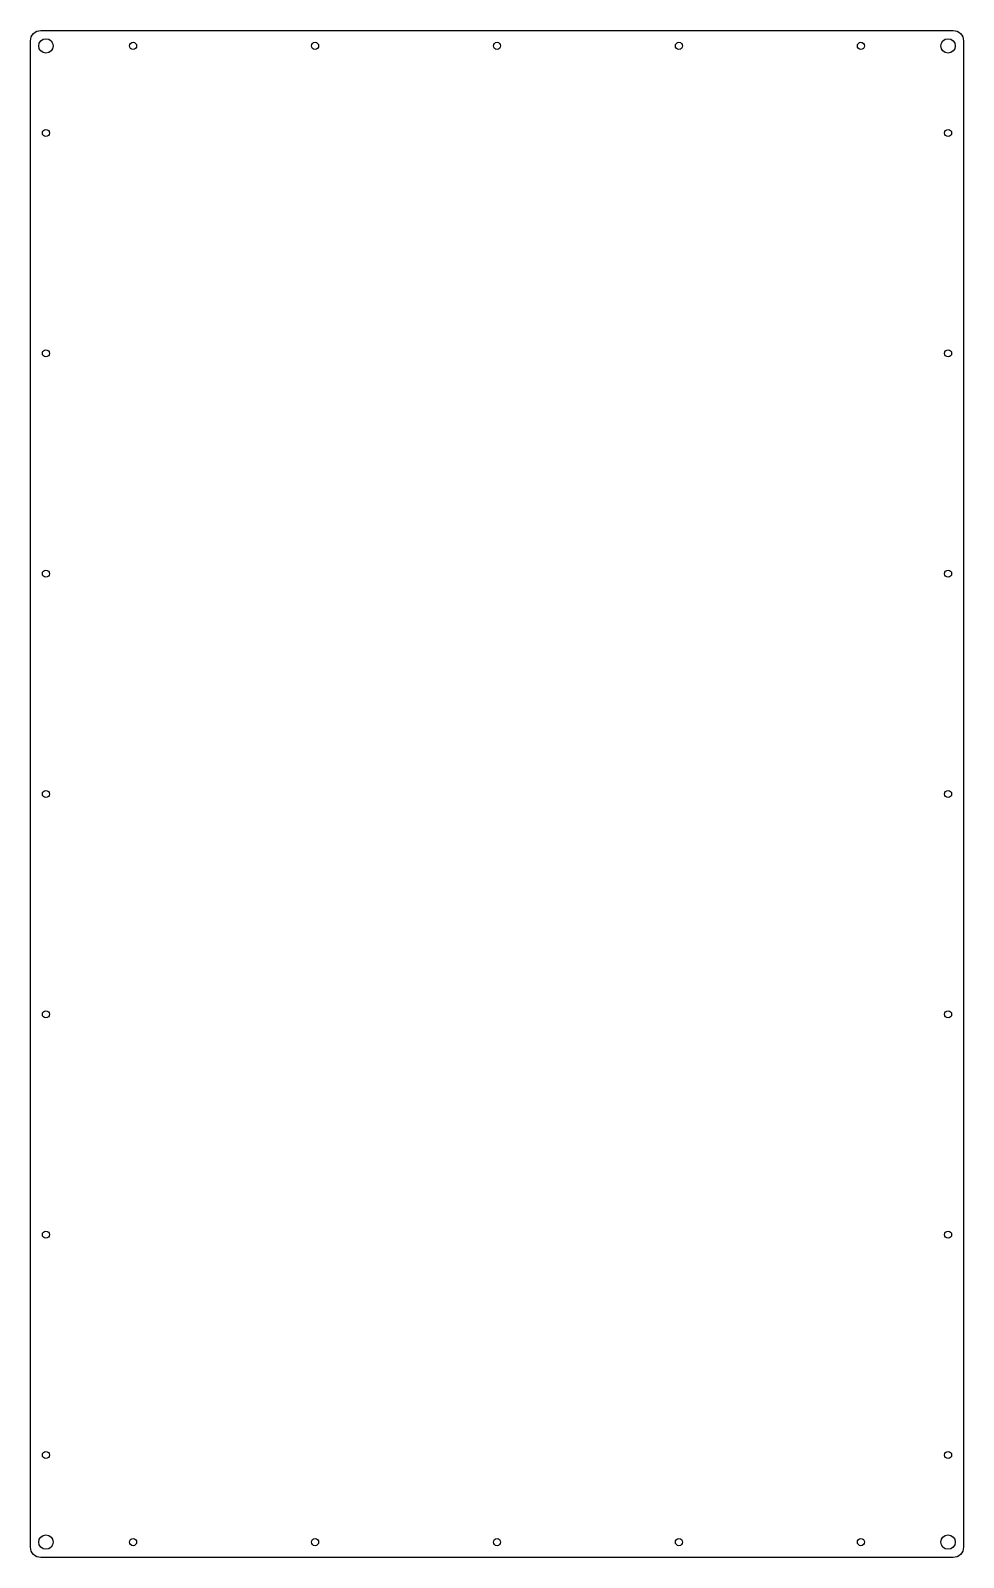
# Model space of a CAD drawing. Header units: millimetres. Extents: x -455 to 0, y 0 to 745.
import ezdxf

# ---------------------------------------------------------------- set-up
doc = ezdxf.new("R2010")
doc.units = ezdxf.units.MM
doc.layers.get('0').update_dxf_attribs({"linetype": 'CONTINUOUS'})

msp = doc.modelspace()

# ---------------------------------------------------------------- linework, layer by layer
msp.add_lwpolyline([(-450, 0, -0.414214), (-455, 5), (-455, 740, -0.414214), (-450, 745), (-5, 745, -0.414214), (0, 740), (0, 5, -0.414214), (-5, 0)], format="xyb", close=True)
msp.add_lwpolyline([(-450, 0, -0.414214), (-455, 5), (-455, 740, -0.414214), (-450, 745), (-5, 745, -0.414214), (0, 740), (0, 5, -0.414214), (-5, 0)], format="xyb", close=True)
for centre, radius in [((-447.5, 737.5), 3.5), ((-447.5, 737.5), 3.5), ((-405, 737.5), 1.75), ((-405, 737.5), 1.75), ((-316.25, 737.5), 1.75), ((-316.25, 737.5), 1.75), ((-227.5, 737.5), 1.75), ((-227.5, 737.5), 1.75), ((-138.75, 737.5), 1.75), ((-138.75, 737.5), 1.75), ((-50, 737.5), 1.75), ((-50, 737.5), 1.75), ((-7.5, 737.5), 3.5), ((-7.5, 737.5), 3.5), ((-447.5, 695), 1.75), ((-447.5, 695), 1.75), ((-7.5, 695), 1.75), ((-7.5, 695), 1.75), ((-447.5, 587.5), 1.75), ((-447.5, 587.5), 1.75), ((-7.5, 587.5), 1.75), ((-7.5, 587.5), 1.75), ((-447.5, 480), 1.75), ((-447.5, 480), 1.75), ((-7.5, 480), 1.75), ((-7.5, 480), 1.75), ((-447.5, 372.5), 1.75), ((-447.5, 372.5), 1.75), ((-7.5, 372.5), 1.75), ((-7.5, 372.5), 1.75), ((-447.5, 265), 1.75), ((-447.5, 265), 1.75), ((-7.5, 265), 1.75), ((-7.5, 265), 1.75), ((-447.5, 157.5), 1.75), ((-447.5, 157.5), 1.75), ((-7.5, 157.5), 1.75), ((-7.5, 157.5), 1.75), ((-447.5, 50), 1.75), ((-447.5, 50), 1.75), ((-7.5, 50), 1.75), ((-7.5, 50), 1.75), ((-447.5, 7.5), 3.5), ((-447.5, 7.5), 3.5), ((-405, 7.5), 1.75), ((-405, 7.5), 1.75), ((-316.25, 7.5), 1.75), ((-316.25, 7.5), 1.75), ((-227.5, 7.5), 1.75), ((-227.5, 7.5), 1.75), ((-138.75, 7.5), 1.75), ((-138.75, 7.5), 1.75), ((-50, 7.5), 1.75), ((-50, 7.5), 1.75), ((-7.5, 7.5), 3.5), ((-7.5, 7.5), 3.5)]:
    msp.add_circle(centre, radius)

doc.saveas('drawing.dxf')
